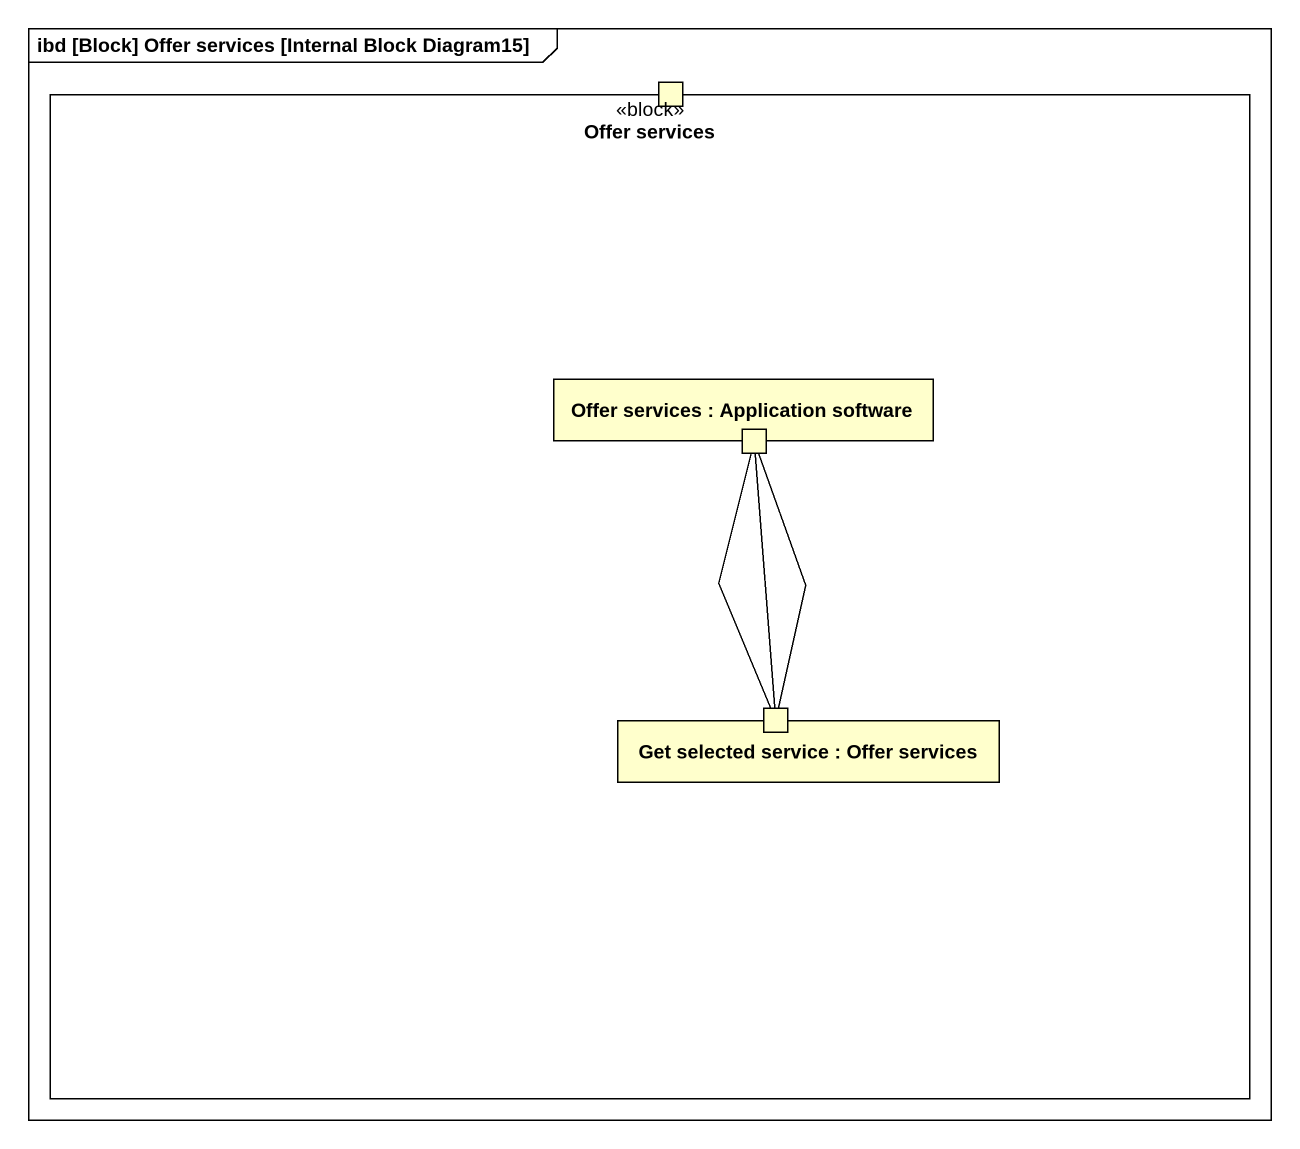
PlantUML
@startuml
mainframe ibd [Block] Offer services [Internal Block Diagram15]
rectangle "Offer services" as Offer_services <<block>> {
  port " " as port1 #FFFFCC
  rectangle "Offer services : Application software" as Offer_services_2 #FFFFCC {
    port " " as port2 #FFFFCC
  }
  rectangle "Get selected service : Offer services" as Get_selected_service #FFFFCC {
    port " " as port3 #FFFFCC
  }
}
port2 -- port3
port2 -- port3
port3 -up- port2
@enduml
